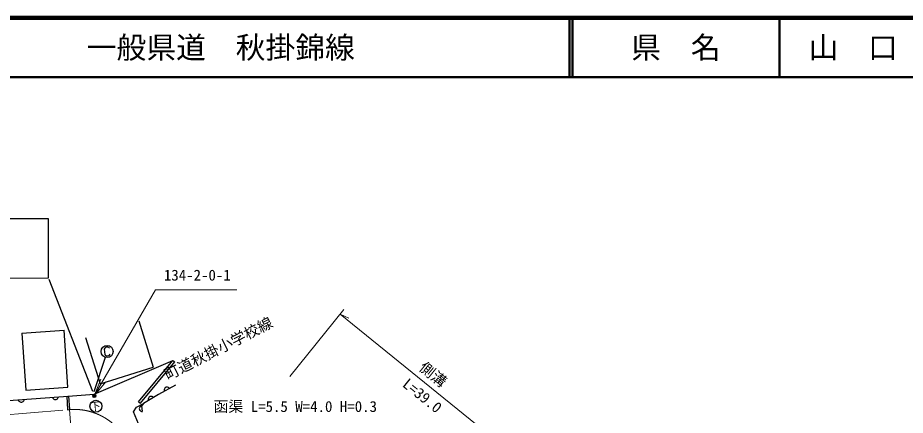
# Model space of a CAD drawing. Units: millimetres, scale not verified. Extents: x 40000 to 680000, y 20000 to 380000.
# Drawn here: x 205157 to 354118, y 313252 to 380000 of the extents above; entities that cross this region are included whole.
import ezdxf
from ezdxf.enums import TextEntityAlignment as Align

# ---------------------------------------------------------------- set-up
doc = ezdxf.new("R2010")
doc.units = ezdxf.units.MM
doc.header["$LTSCALE"] = 1000
doc.header["$PDMODE"] = 32
doc.header["$PDSIZE"] = 500
doc.linetypes.add('CHAIN', pattern=[18.5, 12, -1.5, 3.5, -1.5])
for name, color, linetype, lineweight in [('M-BGD', 7, 'Continuous', 25), ('M-BGD-EXST', 7, 'Continuous', 25), ('M-BMK', 2, 'CHAIN', 13), ('M-BMK-HTXT', 7, 'Continuous', 13), ('M-BMK-SRVR', 3, 'Continuous', 25), ('M-STR-HTXT', 7, 'Continuous', 13), ('M-STR-STRC', 7, 'Continuous', 25), ('M-TTL', 2, 'Continuous', 140), ('M-TTL-LINE', 7, 'Continuous', 50)]:
    doc.layers.add(name, color=color, linetype=linetype, lineweight=lineweight)
doc.layers.add('M-OTRS', color=6, linetype='Continuous')
doc.layers.add('M-TTL-TXT', color=7, linetype='Continuous')
doc.styles.add('ＭＳ ゴシック', font='')
doc.styles.get('ＭＳ ゴシック').set_extended_font_data('MS Gothic')

# ---------------------------------------------------------------- blocks, each defined once
blk = doc.blocks.new('open_arrow')
at = {"color": 0, "linetype": 'Continuous', "lineweight": -2}
blk.add_lwpolyline([(7.5, 1.25), (0, 0), (7.5, -1.25)], dxfattribs=at)

msp = doc.modelspace()

# ---------------------------------------------------------------- linework, layer by layer
at = {"layer": 'M-BGD'}
for p, q in [((225455, 329106), (227887, 321324)), ((205837, 327034), (212927, 327550)), ((205837, 327034), (206517, 317479)), ((213556, 317980), (212927, 327550)), ((216539, 326320), (218971, 318538)), ((217995, 316808), (231187, 322465)), ((225451, 315513), (231187, 322465)), ((225760, 315258), (231495, 322210)), ((231187, 322465), (231495, 322210)), ((218971, 318538), (227887, 321324)), ((206517, 317479), (213556, 317980)), ((231610, 318318), (228772, 316762)), ((229729, 317541), (229725, 317423)), ((229725, 317423), (229747, 317297)), ((229769, 317678), (229729, 317541)), ((229829, 317780), (229769, 317678)), ((229916, 317874), (229829, 317780)), ((230058, 317952), (229916, 317874)), ((230184, 317975), (230058, 317952)), ((230302, 317970), (230184, 317975)), ((230439, 317930), (230302, 317970)), ((230541, 317870), (230439, 317930)), ((230635, 317783), (230541, 317870)), ((202871, 315676), (214347, 316514)), ((205235, 315848), (205285, 315730)), ((206160, 315693), (206213, 315798)), ((206213, 315798), (206244, 315922)), ((210974, 316267), (211023, 316149)), ((211023, 316149), (211091, 316053)), ((211091, 316053), (211199, 315959)), ((211199, 315959), (211304, 315906)), ((211304, 315906), (211428, 315874)), ((211428, 315874), (211590, 315886)), ((211590, 315886), (211708, 315935)), ((211708, 315935), (211805, 316003)), ((211805, 316003), (211898, 316112)), ((211898, 316112), (211951, 316217)), ((211951, 316217), (211983, 316341)), ((214347, 316514), (217995, 316808)), ((228772, 316762), (226250, 315204)), ((227083, 316099), (227050, 315960)), ((227050, 315960), (227051, 315842)), ((227051, 315842), (227081, 315717)), ((227137, 316204), (227083, 316099)), ((227219, 316302), (227137, 316204)), ((227356, 316387), (227219, 316302)), ((227481, 316416), (227356, 316387)), ((227599, 316418), (227481, 316416)), ((227738, 316385), (227599, 316418)), ((227843, 316331), (227738, 316385)), ((227941, 316249), (227843, 316331)), ((205285, 315730), (205352, 315634)), ((205352, 315634), (205461, 315540)), ((205461, 315540), (205566, 315487)), ((205566, 315487), (205690, 315455)), ((205690, 315455), (205851, 315467)), ((205851, 315467), (205970, 315516)), ((205970, 315516), (206066, 315584)), ((206066, 315584), (206160, 315693)), ((224560, 313803), (225075, 314610)), ((225075, 314610), (226250, 315204)), ((225451, 315513), (225760, 315258)), ((225588, 314524), (225557, 314400)), ((225557, 314400), (225570, 314238)), ((225641, 314629), (225588, 314524)), ((225734, 314738), (225641, 314629)), ((225830, 314806), (225734, 314738)), ((225948, 314856), (225830, 314806)), ((226250, 315204), (225954, 314773)), ((225954, 314773), (226020, 313930)), ((227200, 307696), (224560, 313803)), ((225570, 314238), (225619, 314120)), ((225619, 314120), (225688, 314024)), ((225688, 314024), (225796, 313931)), ((225796, 313931), (225902, 313878)), ((225902, 313878), (226026, 313847))]:
    msp.add_line(p, q, dxfattribs=at)
at = {"layer": 'M-BGD-EXST'}
msp.add_circle((218273, 314766), 1001, dxfattribs=at)
at = {"layer": 'M-BMK'}
msp.add_line((182297, 311666), (213824, 314201), dxfattribs=at)
msp.add_arc((214642, 304227), 10008, 35.55213, 94.6847, dxfattribs=at)
at = {"layer": 'M-BMK-HTXT'}
msp.add_line((214615, 304370), (213824, 314201), dxfattribs=at)
at = {"layer": 'M-BMK-SRVR'}
msp.add_circle((218010, 316491), 213, dxfattribs=at)
at = {"layer": 'M-OTRS'}
msp.add_point((218010, 316491), dxfattribs=at)
at = {"layer": 'M-STR-HTXT'}
for p, q in [((250815, 319753), (259904, 330984)), ((259274, 330206), (260721, 329581)), ((259274, 330206), (288940, 306196))]:
    msp.add_line(p, q, dxfattribs=at)
msp.add_lwpolyline([(218010, 316491), (228300, 334314), (241936, 334314)], dxfattribs=at)
at = {"layer": 'M-STR-STRC'}
for p, q in [((210298, 346246), (188292, 346211)), ((210314, 336308), (210298, 346246)), ((188307, 336274), (210314, 336308)), ((210388, 336110), (217731, 317309)), ((219767, 324532), (219663, 324358)), ((219663, 324358), (219757, 323472)), ((219757, 323472), (219894, 323324)), ((219915, 324669), (219767, 324532)), ((219894, 323324), (220068, 323220)), ((220278, 324707), (219915, 324669)), ((220068, 323220), (220430, 323259)), ((220451, 324604), (220278, 324707)), ((220430, 323259), (220583, 323356)), ((220544, 324491), (220451, 324604)), ((220583, 323356), (220651, 323485)), ((217988, 317260), (219886, 323002)), ((217988, 317260), (219886, 323002)), ((213372, 316442), (213525, 314181)), ((213671, 316464), (213824, 314201)), ((213525, 314181), (213824, 314201))]:
    msp.add_line(p, q, dxfattribs=at)
msp.add_circle((220153, 323962), 1012, dxfattribs=at)
at = {"layer": 'M-TTL'}
msp.add_line((680000, 380000), (40000, 380000), dxfattribs=at)
at = {"layer": 'M-TTL-LINE'}
for p, q in [((297750, 380000), (297750, 370000)), ((298250, 380000), (298250, 370000)), ((333000, 380000), (333000, 370000)), ((40000, 370000), (680000, 370000))]:
    msp.add_line(p, q, dxfattribs=at)

# ---------------------------------------------------------------- block references
at = {"layer": 'M-STR-HTXT', "xscale": 400, "yscale": 400, "rotation": 60}
msp.add_blockref('open_arrow', (218010, 316491), dxfattribs=at)

# ---------------------------------------------------------------- texts
at = {"layer": 'M-BGD', "style": 'ＭＳ ゴシック'}
msp.add_text('町道秋掛小学校線', height=1833, rotation=27.092, dxfattribs=at).set_placement((230591, 318607), align=Align.BOTTOM_LEFT)
at = {"layer": 'M-BGD-EXST', "style": 'ＭＳ ゴシック'}
msp.add_text('下', height=1320, rotation=5.792, dxfattribs=at).set_placement((217383, 313614), align=Align.BOTTOM_LEFT)
at = {"layer": 'M-STR-HTXT', "style": 'ＭＳ ゴシック'}
for s, p in [('134-2-0-1', (229686, 335314)), ('函渠 L=5.5 W=4.0 H=0.3', (238008, 313256))]:
    msp.add_text(s, height=1833, dxfattribs=at).set_placement(p, align=Align.BOTTOM_LEFT)
for s, p in [('側溝', (272018, 320543)), ('L=39.0', (269240, 317760))]:
    msp.add_text(s, height=1833, rotation=321.092, dxfattribs=at).set_placement(p, align=Align.BOTTOM_LEFT)
at = {"layer": 'M-TTL-TXT', "style": 'ＭＳ ゴシック'}
msp.add_text('一般県道\u3000秋掛錦線', height=3666, dxfattribs=at).set_placement((216734, 375000), align=Align.MIDDLE_LEFT)
for s, p in [('県\u3000名', (315625, 375000)), ('山\u3000口\u3000県', (350375, 375000))]:
    msp.add_text(s, height=3666, dxfattribs=at).set_placement(p, align=Align.MIDDLE_CENTER)

doc.saveas('drawing.dxf')
